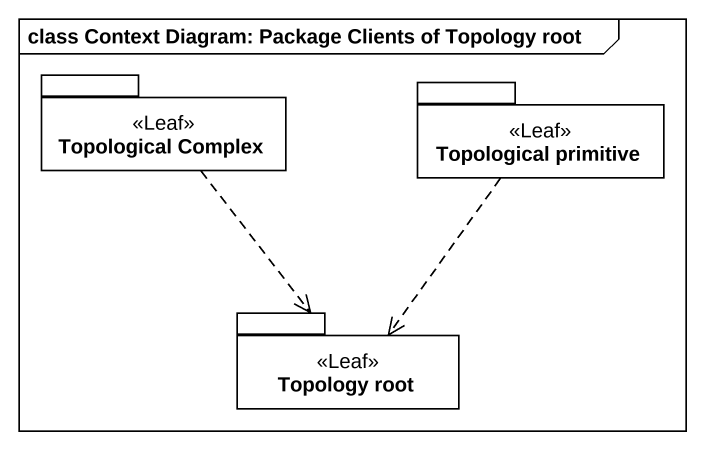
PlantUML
@startuml
mainframe class Context Diagram: Package Clients of Topology root
package "Topological Complex" as Topological_Complex <<Leaf>> {
}
package "Topological primitive" as Topological_primitive <<Leaf>> {
}
package "Topology root" as Topology_root <<Leaf>> {
}
Topological_Complex ..> Topology_root
Topological_primitive ..> Topology_root
@enduml
